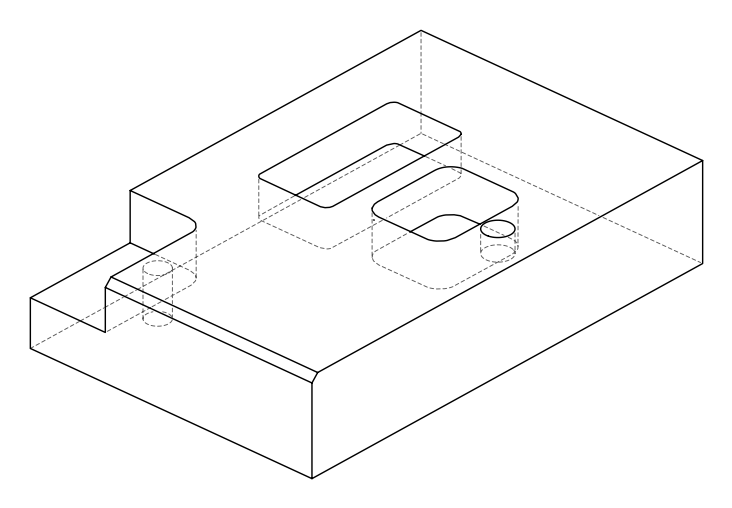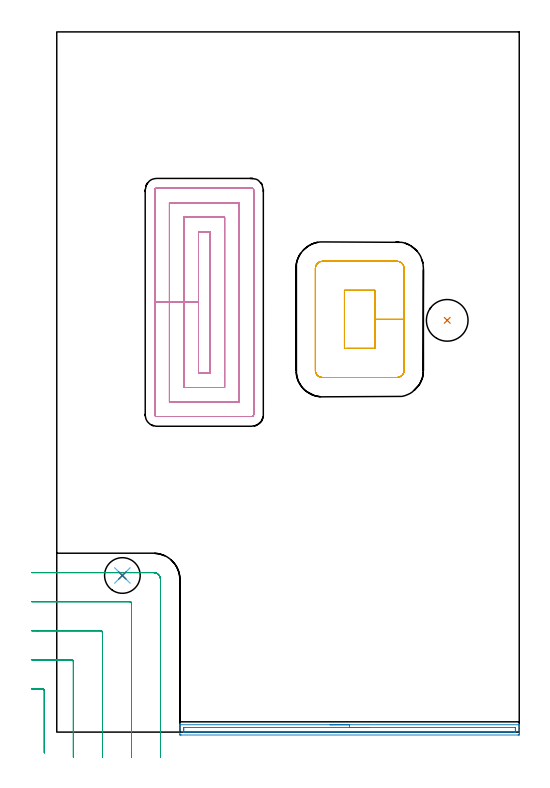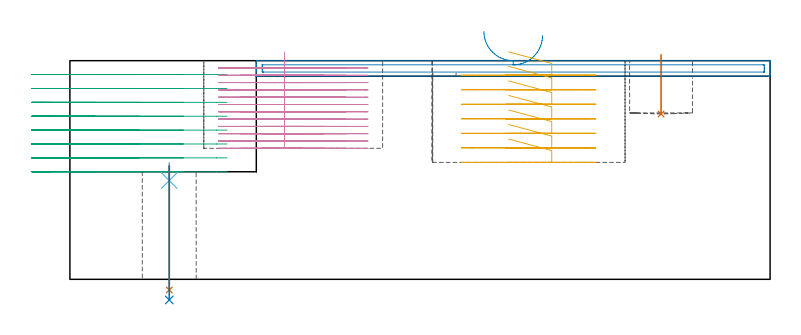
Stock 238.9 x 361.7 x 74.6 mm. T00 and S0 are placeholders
(PLAN: 8 operations, 7 tool changes, 43.3 min)
(1 INDEXABLE_INSERT_DRILL_BLIND_HOLE_FROM_SOLID | STEP1POCKET | NXT0302_014 | 0.08 min | 6510 mm3)
(2 AREA_MILL | FG_CHAMFER_SURFACE | UGT0205_001 | 2.99 min | 2511 mm3)
(3 MILL_CORNER_NOTCH_RECTANGULAR | CORNER_NOTCH_RECTANGULAR | UGT0201_094 | Follow Part, ap 5, ae 75% | 9.1 min | 221194 mm3)
(4 MILL_RECTANGULAR_POCKET | POCKET_RECTANGULAR_STRAIGHT | NXT0201_013 | Follow Part, ap 2.5, ae 75% | 25.39 min | 232588 mm3)
(5 MILL_RECTANGULAR_POCKET_1 | POCKET_RECTANGULAR_STRAIGHT_1 | UGT0201_094 | Follow Part, ap 5, ae 75% | 5.27 min | 177178 mm3)
(6 SPOT_DRILL | STEP1HOLE | NXT0321_9005460120000 | 0.06 min | 192 mm3)
(7 DRILL_THROUGH_HOLE_INTO_CENTER | STEP1HOLE | NXT0301_089 | 0.18 min | 3814 mm3)
(8 DRILL_TO_ENLARGE_THROUGH_HOLE | STEP1HOLE | UGT0301_253 | 0.19 min | 5746 mm3)
(TOOL NXT0302_014 | Index. Insert Drill 21.5mm [880-D2150L25-03] | D21.5 PA176 FL65 Z2)
(TOOL UGT0205_001 | Chamfer Mill 20 x 3 x 45 deg. | D20 FL50 Z2)
(TOOL UGT0201_094 | End mill 20 mm | D20 FL38 Z4)
(TOOL NXT0201_013 | ENDMILL 10mm | D10 FL30 Z4)
(TOOL NXT0321_9005460120000 | NC Spot Drill, 142deg, 12mm, Carbide, Uncoated | D12 PA142 FL30 Z2)
(TOOL NXT0301_089 | Carbide Drill 11.8mm [860.1-1180-035A1-MM 2214] | D11.8 PA140 FL55 Z2)
(TOOL UGT0301_253 | Twist Drill 18.4 mm | D18.4 PA118 FL135 Z2)
(OP 1 INDEXABLE_INSERT_DRILL_BLIND_HOLE_FROM_SOLID)
G17 G21 G94 G90
T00 M6
G54
G17 G0 G90 X201.7 Y212.7 S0 M3
G43 Z84.6 H1
G94 G81 G98 Z56.4 F250. R76.6
G80
M5
M2
(OP 2 AREA_MILL)
G17 G21 G94 G90
T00 M6
G54
G17 G0 G90 X141.25 Y3.8 S1061 M3
G43 Z84.6 H0
G94 G1 X141.288 Z83.728 F250.
X141.402 Z82.863
X141.591 Z82.012
X141.853 Z81.18
X142.187 Z80.374
X142.59 Z79.6
X143.059 Z78.864
X143.59 Z78.172
X144.179 Z77.529
X144.822 Z76.939
X145.514 Z76.408
X146.25 Z75.94
X147.024 Z75.537
X147.83 Z75.203
X148.662 Z74.941
X149.514 Z74.752
X150.378 Z74.638
X151.25 Z74.6
X238.737
X238.894 Y3.799 Z74.589
X238.896 Y3.798 Z74.588
X238.9 Y3.474 Z74.273
Y3.115 Z73.914
Y2.472 Z73.267
Y1.269 Z72.066
Y0.709 Z71.503
Y-0.773 Z70.023
X238.897 Y-1.053 Z69.743
X238.89 Y-1.491 Z69.305
X238.739 Y-1.495 Z69.302
X238.291 Y-1.5 Z69.3
X64.209
X63.761 Y-1.495 Z69.302
X63.61 Y-1.491 Z69.305
X63.6 Y-1.053 Z69.743
Y0.709 Z71.503
Y1.269 Z72.066
Y1.591 Z72.387
Y2.15 Z72.946
Y2.472 Z73.267
Y3.115 Z73.914
Y3.474 Z74.273
X63.604 Y3.798 Z74.588
X63.606 Y3.799 Z74.589
X63.763 Y3.8 Z74.6
X151.25
Y2.386 Z73.186
X236.505 Y2.385 Z73.185
X236.594 Y2.384 Z73.184
X236.869 Y2.379 Z73.179
X236.89 Y2.289 Z73.089
X236.897 Y2.086 Z72.886
X236.899 Y1.591 Z72.391
X236.9 Y1.201 Z72.001
Y0.709 Z71.509
X236.898 Y0.321 Z71.121
X236.89 Y-0.069 Z70.731
X236.887 Y-0.08 Z70.72
X236.881 Y-0.082 Z70.718
X236.858 Y-0.084 Z70.716
X236.807 Y-0.085 Z70.715
X236.707 Y-0.086 Z70.714
X65.995 Y-0.085 Z70.715
X65.906 Y-0.084 Z70.716
X65.631 Y-0.079 Z70.721
X65.61 Y0.011 Z70.811
X65.603 Y0.215 Z71.015
X65.601 Y0.709 Z71.509
X65.6 Y1.099 Z71.899
Y1.591 Z72.391
X65.602 Y1.979 Z72.779
X65.61 Y2.369 Z73.169
X65.613 Y2.38 Z73.18
X65.619 Y2.382 Z73.182
X65.642 Y2.384 Z73.184
X65.693 Y2.385 Z73.185
X65.793 Y2.386 Z73.186
X151.25
X152.122 Z73.224
X152.987 Z73.338
X153.838 Z73.526
X154.67 Z73.789
X155.476 Z74.123
X156.25 Z74.525
X156.986 Z74.994
X157.678 Z75.525
X158.321 Z76.115
X158.91 Z76.758
X159.442 Z77.45
X159.91 Z78.186
X160.313 Z78.959
X160.647 Z79.765
X160.909 Z80.597
X161.098 Z81.449
X161.212 Z82.314
X161.25 Z83.186
G0 Z84.6
M5
M2
(OP 3 MILL_CORNER_NOTCH_RECTANGULAR)
G17 G21 G94 G90
T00 M6
G54
G17 G0 G90 X-6.4 Y-10.684 S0 M3
G43 Z84.6 H0
Z69.862
G94 G1 Y-7.684 F250.
Y21.406 F500.
G3 X-7.394 Y22.4 R1.
G1 X-10.
X-13. F250.
G0 Z84.6
X8.6 Y-13.
Z69.862
G1 Y-10.
Y36.405 F500.
G3 X7.605 Y37.4 R1.
G1 X-10.
X-13. F250.
G0 Z84.6
X23.6 Y-13.
Z69.862
G1 Y-10.
Y51.405 F500.
G3 X22.605 Y52.4 R1.
G1 X-10.
X-13. F250.
G0 Z84.6
X38.6 Y-13.
Z69.862
G1 Y-10.
Y66.405 F500.
G3 X37.605 Y67.4 R1.
G1 X-10.
X-13. F250.
G0 Z84.6
X53.6 Y-13.
Z69.862
G1 Y-10.
Y78.8 F500.
G3 X50. Y82.4 R3.6
G1 X-10.
X-13. F250.
G0 Z84.6
X-6.4 Y-10.684
Z65.125
G1 Y-7.684
Y21.406 F500.
G3 X-7.394 Y22.4 R1.
G1 X-10.
X-13. F250.
G0 Z84.6
X8.6 Y-13.
Z65.125
G1 Y-10.
Y36.405 F500.
G3 X7.605 Y37.4 R1.
G1 X-10.
X-13. F250.
G0 Z84.6
X23.6 Y-13.
Z65.125
G1 Y-10.
Y51.405 F500.
G3 X22.605 Y52.4 R1.
G1 X-10.
X-13. F250.
G0 Z84.6
X38.6 Y-13.
Z65.125
G1 Y-10.
Y66.405 F500.
G3 X37.605 Y67.4 R1.
G1 X-10.
X-13. F250.
G0 Z84.6
X53.6 Y-13.
Z65.125
G1 Y-10.
Y78.8 F500.
G3 X50. Y82.4 R3.6
G1 X-10.
X-13. F250.
G0 Z84.6
X-6.4 Y-10.684
Z60.387
G1 Y-7.684
Y21.406 F500.
G3 X-7.394 Y22.4 R1.
G1 X-10.
X-13. F250.
G0 Z84.6
X8.6 Y-13.
Z60.387
G1 Y-10.
Y36.405 F500.
G3 X7.605 Y37.4 R1.
G1 X-10.
X-13. F250.
G0 Z84.6
X23.6 Y-13.
Z60.387
G1 Y-10.
Y51.405 F500.
G3 X22.605 Y52.4 R1.
G1 X-10.
X-13. F250.
G0 Z84.6
X38.6 Y-13.
Z60.387
G1 Y-10.
Y66.405 F500.
G3 X37.605 Y67.4 R1.
G1 X-10.
X-13. F250.
G0 Z84.6
X53.6 Y-13.
Z60.387
G1 Y-10.
Y78.8 F500.
G3 X50. Y82.4 R3.6
G1 X-10.
X-13. F250.
G0 Z84.6
X-6.4 Y-10.684
Z55.65
G1 Y-7.684
Y21.406 F500.
G3 X-7.394 Y22.4 R1.
G1 X-10.
X-13. F250.
G0 Z84.6
X8.6 Y-13.
Z55.65
G1 Y-10.
Y36.405 F500.
G3 X7.605 Y37.4 R1.
G1 X-10.
X-13. F250.
G0 Z84.6
X23.6 Y-13.
Z55.65
G1 Y-10.
Y51.405 F500.
G3 X22.605 Y52.4 R1.
G1 X-10.
X-13. F250.
G0 Z84.6
X38.6 Y-13.
Z55.65
G1 Y-10.
Y66.405 F500.
G3 X37.605 Y67.4 R1.
G1 X-10.
X-13. F250.
G0 Z84.6
X53.6 Y-13.
Z55.65
G1 Y-10.
Y78.8 F500.
G3 X50. Y82.4 R3.6
G1 X-10.
X-13. F250.
G0 Z84.6
X-6.4 Y-10.684
Z50.912
G1 Y-7.684
Y21.406 F500.
G3 X-7.394 Y22.4 R1.
G1 X-10.
X-13. F250.
G0 Z84.6
X8.6 Y-13.
Z50.912
G1 Y-10.
Y36.405 F500.
G3 X7.605 Y37.4 R1.
G1 X-10.
X-13. F250.
G0 Z84.6
X23.6 Y-13.
Z50.912
G1 Y-10.
Y51.405 F500.
G3 X22.605 Y52.4 R1.
G1 X-10.
X-13. F250.
G0 Z84.6
X38.6 Y-13.
Z50.912
G1 Y-10.
Y66.405 F500.
G3 X37.605 Y67.4 R1.
G1 X-10.
X-13. F250.
G0 Z84.6
X53.6 Y-13.
Z50.912
G1 Y-10.
Y78.8 F500.
G3 X50. Y82.4 R3.6
G1 X-10.
X-13. F250.
G0 Z84.6
X-6.4 Y-10.684
Z46.175
G1 Y-7.684
Y21.406 F500.
G3 X-7.394 Y22.4 R1.
G1 X-10.
X-13. F250.
G0 Z84.6
X8.6 Y-13.
Z46.175
G1 Y-10.
Y36.405 F500.
G3 X7.605 Y37.4 R1.
G1 X-10.
X-13. F250.
G0 Z84.6
X23.6 Y-13.
Z46.175
G1 Y-10.
Y51.405 F500.
G3 X22.605 Y52.4 R1.
G1 X-10.
X-13. F250.
G0 Z84.6
X38.6 Y-13.
Z46.175
G1 Y-10.
Y66.405 F500.
G3 X37.605 Y67.4 R1.
G1 X-10.
X-13. F250.
G0 Z84.6
X53.6 Y-13.
Z46.175
G1 Y-10.
Y78.8 F500.
G3 X50. Y82.4 R3.6
G1 X-10.
X-13. F250.
G0 Z84.6
X-6.4 Y-10.684
Z41.437
G1 Y-7.684
Y21.406 F500.
G3 X-7.394 Y22.4 R1.
G1 X-10.
X-13. F250.
G0 Z84.6
X8.6 Y-13.
Z41.437
G1 Y-10.
Y36.405 F500.
G3 X7.605 Y37.4 R1.
G1 X-10.
X-13. F250.
G0 Z84.6
X23.6 Y-13.
Z41.437
G1 Y-10.
Y51.405 F500.
G3 X22.605 Y52.4 R1.
G1 X-10.
X-13. F250.
G0 Z84.6
X38.6 Y-13.
Z41.437
G1 Y-10.
Y66.405 F500.
G3 X37.605 Y67.4 R1.
G1 X-10.
X-13. F250.
G0 Z84.6
X53.6 Y-13.
Z41.437
G1 Y-10.
Y78.8 F500.
G3 X50. Y82.4 R3.6
G1 X-10.
X-13. F250.
G0 Z84.6
X-6.4 Y-10.684
Z36.7
G1 Y-7.684
Y21.406 F500.
G3 X-7.394 Y22.4 R1.
G1 X-10.
X-13. F250.
G0 Z84.6
X8.6 Y-13.
Z36.7
G1 Y-10.
Y36.405 F500.
G3 X7.605 Y37.4 R1.
G1 X-10.
X-13. F250.
G0 Z84.6
X23.6 Y-13.
Z36.7
G1 Y-10.
Y51.405 F500.
G3 X22.605 Y52.4 R1.
G1 X-10.
X-13. F250.
G0 Z84.6
X38.6 Y-13.
Z36.7
G1 Y-10.
Y66.405 F500.
G3 X37.605 Y67.4 R1.
G1 X-10.
X-13. F250.
G0 Z84.6
X53.6 Y-13.
Z36.7
G1 Y-10.
Y78.8 F500.
G3 X50. Y82.4 R3.6
G1 X-10.
X-13. F250.
G0 Z84.6
M5
M2
(OP 4 MILL_RECTANGULAR_POCKET)
G17 G21 G94 G90
T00 M6
G54
G17 G0 G90 X73.2 Y242.495 S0 M3
G43 Z84.6 H0
Z77.6
G94 G1 Y222. Z72.108 F250.
Y185.5 F500.
X79.2
Y258.5
X73.2
Y222.
X65.7
Y178.
X86.7
Y266.
X65.7
Y222.
X58.2
Y170.5
X94.2
Y273.5
X58.2
Y222.
X50.7
Y163.9
G3 X51.6 Y163. R0.9
G1 X100.8
G3 X101.7 Y163.9 R0.9
G1 Y280.1
G3 X100.8 Y281. R0.9
G1 X51.6
G3 X50.7 Y280.1 R0.9
G1 Y222.
Y221.
G0 X73.2 Y242.495 Z75.108
G1 Y222. Z69.617 F250.
Y185.5 F500.
X79.2
Y258.5
X73.2
Y222.
X65.7
Y178.
X86.7
Y266.
X65.7
Y222.
X58.2
Y170.5
X94.2
Y273.5
X58.2
Y222.
X50.7
Y163.9
G3 X51.6 Y163. R0.9
G1 X100.8
G3 X101.7 Y163.9 R0.9
G1 Y280.1
G3 X100.8 Y281. R0.9
G1 X51.6
G3 X50.7 Y280.1 R0.9
G1 Y222.
Y221.
G0 X73.2 Y242.495 Z72.617
G1 Y222. Z67.125 F250.
Y185.5 F500.
X79.2
Y258.5
X73.2
Y222.
X65.7
Y178.
X86.7
Y266.
X65.7
Y222.
X58.2
Y170.5
X94.2
Y273.5
X58.2
Y222.
X50.7
Y163.9
G3 X51.6 Y163. R0.9
G1 X100.8
G3 X101.7 Y163.9 R0.9
G1 Y280.1
G3 X100.8 Y281. R0.9
G1 X51.6
G3 X50.7 Y280.1 R0.9
G1 Y222.
Y221.
G0 X73.2 Y242.495 Z70.125
G1 Y222. Z64.633 F250.
Y185.5 F500.
X79.2
Y258.5
X73.2
Y222.
X65.7
Y178.
X86.7
Y266.
X65.7
Y222.
X58.2
Y170.5
X94.2
Y273.5
X58.2
Y222.
X50.7
Y163.9
G3 X51.6 Y163. R0.9
G1 X100.8
G3 X101.7 Y163.9 R0.9
G1 Y280.1
G3 X100.8 Y281. R0.9
G1 X51.6
G3 X50.7 Y280.1 R0.9
G1 Y222.
Y221.
G0 X73.2 Y242.495 Z67.633
G1 Y222. Z62.142 F250.
Y185.5 F500.
X79.2
Y258.5
X73.2
Y222.
X65.7
Y178.
X86.7
Y266.
X65.7
Y222.
X58.2
Y170.5
X94.2
Y273.5
X58.2
Y222.
X50.7
Y163.9
G3 X51.6 Y163. R0.9
G1 X100.8
G3 X101.7 Y163.9 R0.9
G1 Y280.1
G3 X100.8 Y281. R0.9
G1 X51.6
G3 X50.7 Y280.1 R0.9
G1 Y222.
Y221.
G0 X73.2 Y242.495 Z65.142
G1 Y222. Z59.65 F250.
Y185.5 F500.
X79.2
Y258.5
X73.2
Y222.
X65.7
Y178.
X86.7
Y266.
X65.7
Y222.
X58.2
Y170.5
X94.2
Y273.5
X58.2
Y222.
X50.7
Y163.9
G3 X51.6 Y163. R0.9
G1 X100.8
G3 X101.7 Y163.9 R0.9
G1 Y280.1
G3 X100.8 Y281. R0.9
G1 X51.6
G3 X50.7 Y280.1 R0.9
G1 Y222.
Y221.
G0 X73.2 Y242.495 Z62.65
G1 Y222. Z57.158 F250.
Y185.5 F500.
X79.2
Y258.5
X73.2
Y222.
X65.7
Y178.
X86.7
Y266.
X65.7
Y222.
X58.2
Y170.5
X94.2
Y273.5
X58.2
Y222.
X50.7
Y163.9
G3 X51.6 Y163. R0.9
G1 X100.8
G3 X101.7 Y163.9 R0.9
G1 Y280.1
G3 X100.8 Y281. R0.9
G1 X51.6
G3 X50.7 Y280.1 R0.9
G1 Y222.
Y221.
G0 X73.2 Y242.495 Z60.158
G1 Y222. Z54.667 F250.
Y185.5 F500.
X79.2
Y258.5
X73.2
Y222.
X65.7
Y178.
X86.7
Y266.
X65.7
Y222.
X58.2
Y170.5
X94.2
Y273.5
X58.2
Y222.
X50.7
Y163.9
G3 X51.6 Y163. R0.9
G1 X100.8
G3 X101.7 Y163.9 R0.9
G1 Y280.1
G3 X100.8 Y281. R0.9
G1 X51.6
G3 X50.7 Y280.1 R0.9
G1 Y222.
Y221.
G0 X73.2 Y242.495 Z57.667
G1 Y222. Z52.175 F250.
Y185.5 F500.
X79.2
Y258.5
X73.2
Y222.
X65.7
Y178.
X86.7
Y266.
X65.7
Y222.
X58.2
Y170.5
X94.2
Y273.5
X58.2
Y222.
X50.7
Y163.9
G3 X51.6 Y163. R0.9
G1 X100.8
G3 X101.7 Y163.9 R0.9
G1 Y280.1
G3 X100.8 Y281. R0.9
G1 X51.6
G3 X50.7 Y280.1 R0.9
G1 Y222.
Y221.
G0 X73.2 Y242.495 Z55.175
G1 Y222. Z49.683 F250.
Y185.5 F500.
X79.2
Y258.5
X73.2
Y222.
X65.7
Y178.
X86.7
Y266.
X65.7
Y222.
X58.2
Y170.5
X94.2
Y273.5
X58.2
Y222.
X50.7
Y163.9
G3 X51.6 Y163. R0.9
G1 X100.8
G3 X101.7 Y163.9 R0.9
G1 Y280.1
G3 X100.8 Y281. R0.9
G1 X51.6
G3 X50.7 Y280.1 R0.9
G1 Y222.
Y221.
G0 X73.2 Y242.495 Z52.683
G1 Y222. Z47.192 F250.
Y185.5 F500.
X79.2
Y258.5
X73.2
Y222.
X65.7
Y178.
X86.7
Y266.
X65.7
Y222.
X58.2
Y170.5
X94.2
Y273.5
X58.2
Y222.
X50.7
Y163.9
G3 X51.6 Y163. R0.9
G1 X100.8
G3 X101.7 Y163.9 R0.9
G1 Y280.1
G3 X100.8 Y281. R0.9
G1 X51.6
G3 X50.7 Y280.1 R0.9
G1 Y222.
Y221.
G0 X73.2 Y242.495 Z50.192
G1 Y222. Z44.7 F250.
Y185.5 F500.
X79.2
Y258.5
X73.2
Y222.
X65.7
Y178.
X86.7
Y266.
X65.7
Y222.
X58.2
Y170.5
X94.2
Y273.5
X58.2
Y222.
X50.7
Y163.9
G3 X51.6 Y163. R0.9
G1 X100.8
G3 X101.7 Y163.9 R0.9
G1 Y280.1
G3 X100.8 Y281. R0.9
G1 X51.6
G3 X50.7 Y280.1 R0.9
G1 Y222.
Y221.
G0 Z84.6
M5
M2
(OP 5 MILL_RECTANGULAR_POCKET_1)
G17 G21 G94 G90
T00 M6
G54
G17 G0 G90 X149.704 Y198.2 S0 M3
G43 Z84.6 H0
Z77.6
G94 G1 X164.4 Z73.662 F250.
Y213.2 Z69.643
Y228.2 F500.
X148.6
Y198.2
X164.4
Y213.2
X179.4
Y239.6
G3 X175.8 Y243.2 R3.6
G1 X137.2
G3 X133.6 Y239.6 R3.6
G1 Y186.8
G3 X137.2 Y183.2 R3.6
G1 X175.8
G3 X179.4 Y186.8 R3.6
G1 Y213.2
Y214.2
G0 X149.704 Y198.2 Z72.643
G1 X164.4 Z68.705 F250.
Y213.2 Z64.686
Y228.2 F500.
X148.6
Y198.2
X164.4
Y213.2
X179.4
Y239.6
G3 X175.8 Y243.2 R3.6
G1 X137.2
G3 X133.6 Y239.6 R3.6
G1 Y186.8
G3 X137.2 Y183.2 R3.6
G1 X175.8
G3 X179.4 Y186.8 R3.6
G1 Y213.2
Y214.2
G0 X149.704 Y198.2 Z67.686
G1 X164.4 Z63.748 F250.
Y213.2 Z59.729
Y228.2 F500.
X148.6
Y198.2
X164.4
Y213.2
X179.4
Y239.6
G3 X175.8 Y243.2 R3.6
G1 X137.2
G3 X133.6 Y239.6 R3.6
G1 Y186.8
G3 X137.2 Y183.2 R3.6
G1 X175.8
G3 X179.4 Y186.8 R3.6
G1 Y213.2
Y214.2
G0 X149.704 Y198.2 Z62.729
G1 X164.4 Z58.791 F250.
Y213.2 Z54.771
Y228.2 F500.
X148.6
Y198.2
X164.4
Y213.2
X179.4
Y239.6
G3 X175.8 Y243.2 R3.6
G1 X137.2
G3 X133.6 Y239.6 R3.6
G1 Y186.8
G3 X137.2 Y183.2 R3.6
G1 X175.8
G3 X179.4 Y186.8 R3.6
G1 Y213.2
Y214.2
G0 X149.704 Y198.2 Z57.771
G1 X164.4 Z53.833 F250.
Y213.2 Z49.814
Y228.2 F500.
X148.6
Y198.2
X164.4
Y213.2
X179.4
Y239.6
G3 X175.8 Y243.2 R3.6
G1 X137.2
G3 X133.6 Y239.6 R3.6
G1 Y186.8
G3 X137.2 Y183.2 R3.6
G1 X175.8
G3 X179.4 Y186.8 R3.6
G1 Y213.2
Y214.2
G0 X149.704 Y198.2 Z52.814
G1 X164.4 Z48.876 F250.
Y213.2 Z44.857
Y228.2 F500.
X148.6
Y198.2
X164.4
Y213.2
X179.4
Y239.6
G3 X175.8 Y243.2 R3.6
G1 X137.2
G3 X133.6 Y239.6 R3.6
G1 Y186.8
G3 X137.2 Y183.2 R3.6
G1 X175.8
G3 X179.4 Y186.8 R3.6
G1 Y213.2
Y214.2
G0 X149.704 Y198.2 Z47.857
G1 X164.4 Z43.919 F250.
Y213.2 Z39.9
Y228.2 F500.
X148.6
Y198.2
X164.4
Y213.2
X179.4
Y239.6
G3 X175.8 Y243.2 R3.6
G1 X137.2
G3 X133.6 Y239.6 R3.6
G1 Y186.8
G3 X137.2 Y183.2 R3.6
G1 X175.8
G3 X179.4 Y186.8 R3.6
G1 Y213.2
Y214.2
G0 Z84.6
M5
M2
(OP 6 SPOT_DRILL)
G17 G21 G94 G90
T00 M6
G54
G17 G0 G90 X33.9 Y80.9 S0 M3
G43 Z84.6 H0
G94 G81 G98 Z33.7 F250. R39.7
G80
M5
M2
(OP 7 DRILL_THROUGH_HOLE_INTO_CENTER)
G17 G21 G94 G90
T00 M6
G54
G17 G0 G90 X33.9 Y80.9 S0 M3
G43 Z84.6 H1
G94 G73 G98 Z-3.647 F250. Q10.087 R38.7
G80
M5
M2
(OP 8 DRILL_TO_ENLARGE_THROUGH_HOLE)
G17 G21 G94 G90
T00 M6
G54
G17 G0 G90 X33.9 Y80.9 S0 M3
G43 Z84.6 H0
G94 G81 G98 Z-7.028 F250. R38.7
G80
M5
M2
